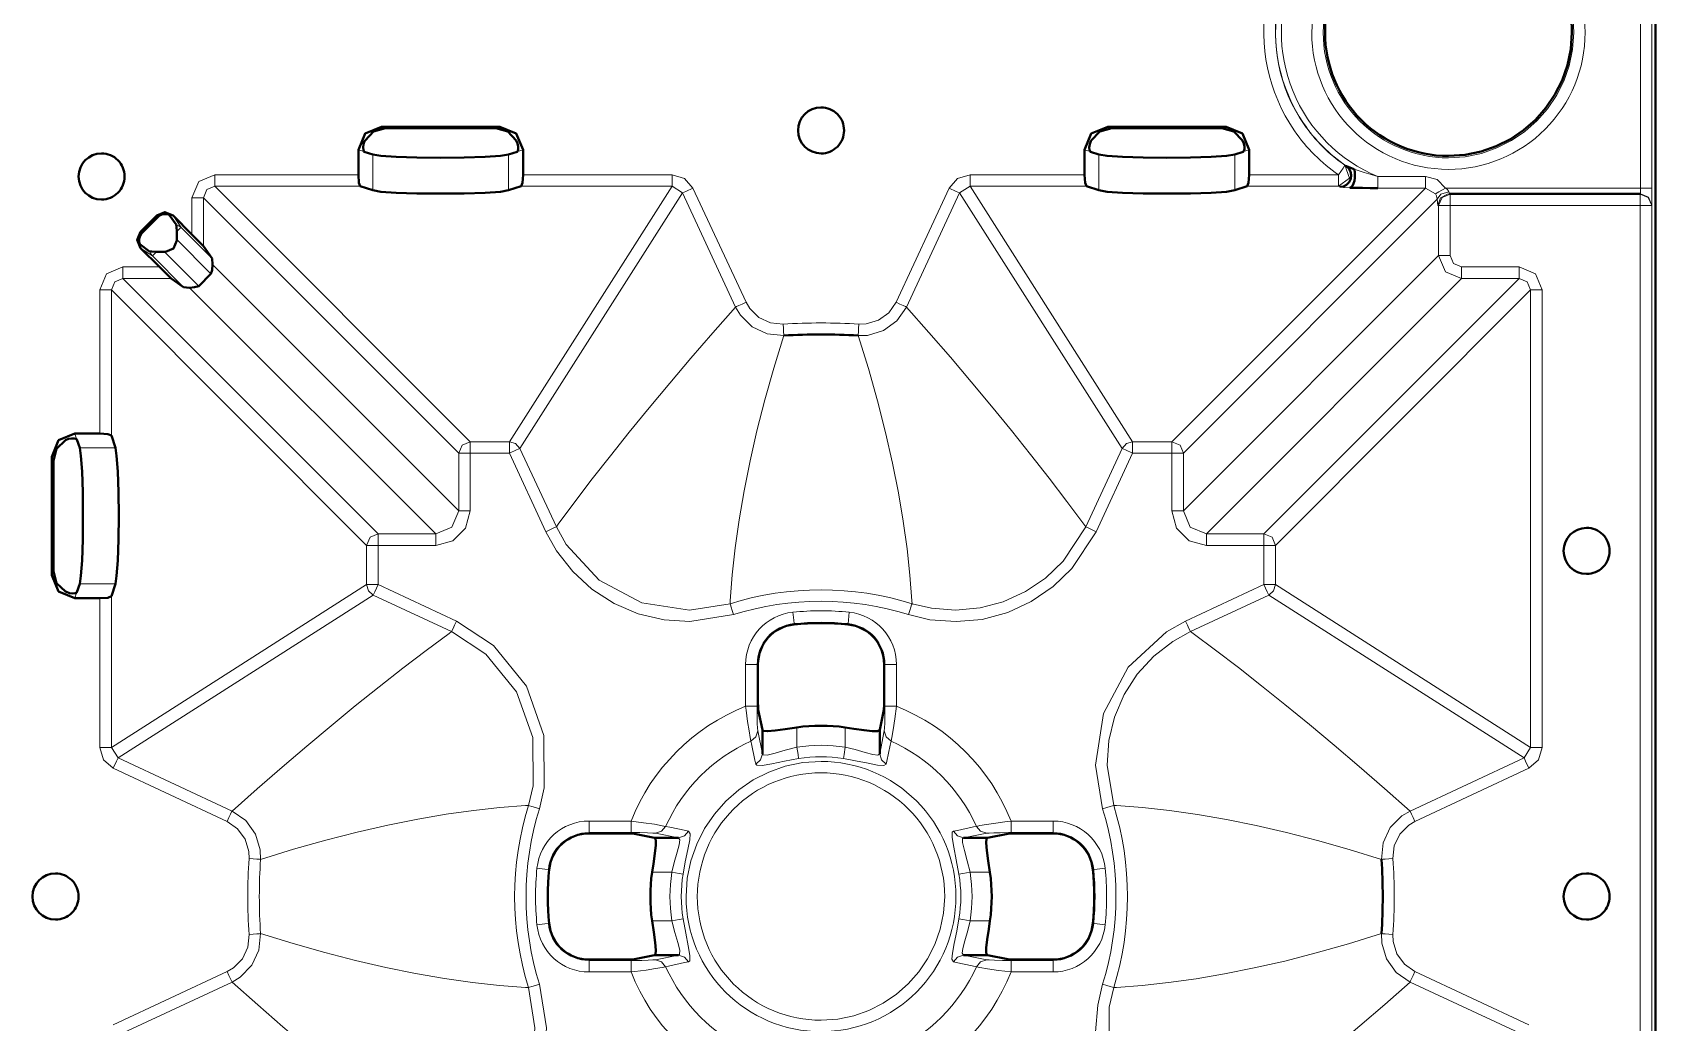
# Model space of a CAD drawing. Header units: millimetres. Extents: x 0 to 2941, y -405 to 1422.
# Drawn here: x 1130.6 to 1271.6, y 614.8 to 700.7 of the extents above; entities that cross this region are included whole.
import ezdxf

# ---------------------------------------------------------------- set-up
doc = ezdxf.new("R2010")
doc.units = ezdxf.units.MM
doc.layers.add('FINE', color=9, linetype='Continuous')
doc.layers.add('OUTLINE', color=7, linetype='Continuous')

msp = doc.modelspace()

# ---------------------------------------------------------------- linework, layer by layer
at = {"layer": 'FINE', "lineweight": 9}
for p, q in [((1270.25, 687.18), (1270.25, 714.2)), ((1271.25, 714.2), (1271.25, 687.18)), ((1160.89, 692.49), (1161.24, 692.38)), ((1170.81, 692.38), (1171.17, 692.49)), ((1224.32, 692.38), (1223.97, 692.49)), ((1234.25, 692.49), (1233.89, 692.38)), ((1159.36, 690.36), (1158.88, 690.51)), ((1160.12, 686.99), (1160.12, 690.09)), ((1171.93, 690.09), (1171.93, 686.99)), ((1173.18, 690.51), (1172.69, 690.36)), ((1221.96, 690.51), (1222.44, 690.36)), ((1223.2, 690.09), (1223.2, 686.99)), ((1235.02, 686.99), (1235.02, 690.09)), ((1235.77, 690.36), (1236.26, 690.51)), ((1186.13, 688.34), (1173.18, 688.34)), ((1244.01, 688.34), (1236.26, 688.34)), ((1251.57, 688.19), (1247.44, 688.19)), ((1168.59, 665.17), (1146.42, 687.34)), ((1186.13, 687.34), (1172, 665.17)), ((1172.91, 664.59), (1187.03, 686.76)), ((1187.03, 686.76), (1191.65, 676.86)), ((1192.55, 677.28), (1187.94, 687.18)), ((1206.48, 676.86), (1211.1, 686.76)), ((1211.1, 686.76), (1212.01, 687.34)), ((1211.1, 686.76), (1225.23, 664.59)), ((1226.13, 665.17), (1212.01, 687.34)), ((1212.01, 687.34), (1222.12, 687.34)), ((1251.57, 687.19), (1229.54, 665.17)), ((1236.09, 687.34), (1244.01, 687.34)), ((1247.44, 687.19), (1251.57, 687.19)), ((1251.57, 687.19), (1252.44, 686.69)), ((1253.31, 687.18), (1270.25, 687.18)), ((1253.65, 686.68), (1253.59, 686.86)), ((1253.71, 686.66), (1253.65, 686.68)), ((1270.23, 686.66), (1253.71, 686.66)), ((1270.24, 686.68), (1270.23, 686.66)), ((1270.25, 687.18), (1270.24, 686.68)), ((1144.42, 686.34), (1144.42, 683.16)), ((1145.42, 686.34), (1167.59, 664.17)), ((1145.42, 682.14), (1145.42, 686.34)), ((1230.54, 664.17), (1252.59, 686.21)), ((1252.59, 686.21), (1252.65, 685.68)), ((1252.65, 685.68), (1252.71, 685.66)), ((1252.71, 685.66), (1252.71, 681.33)), ((1253.71, 681.33), (1253.71, 685.66)), ((1253.71, 685.66), (1270.23, 685.66)), ((1270.23, 685.66), (1270.23, 135.69)), ((1271.23, 685.66), (1271.24, 685.68)), ((1141.46, 684.66), (1141.36, 684.81)), ((1139.94, 683.4), (1140.09, 683.3)), ((1146.07, 679.75), (1143.12, 682.71)), ((1140.99, 681.29), (1139.95, 681.98)), ((1143.69, 678.58), (1140.99, 681.29)), ((1142.05, 681.64), (1145.01, 678.68)), ((1252.71, 681.33), (1230.54, 659.16)), ((1141.59, 680.34), (1138.42, 680.34)), ((1167.59, 659.16), (1146.22, 680.54)), ((1259.71, 680.34), (1254.71, 680.34)), ((1136.42, 678.34), (1136.42, 665.88)), ((1137.42, 665.72), (1137.42, 678.34)), ((1160.59, 657.17), (1138.42, 679.34)), ((1138.42, 679.34), (1142.61, 679.34)), ((1144.22, 678.54), (1165.6, 657.17)), ((1232.54, 657.17), (1254.71, 679.34)), ((1259.71, 679.34), (1237.54, 657.17)), ((1238.54, 656.17), (1260.71, 678.34)), ((1254.71, 679.34), (1259.71, 679.34)), ((1260.71, 678.34), (1260.71, 638.63)), ((1261.71, 638.63), (1261.71, 678.34)), ((1134.4, 665.4), (1134.25, 665.88)), ((1137.77, 664.64), (1134.67, 664.64)), ((1167.59, 659.16), (1167.59, 664.17)), ((1168.59, 665.17), (1172, 665.17)), ((1226.13, 664.17), (1222.96, 657.36)), ((1226.13, 665.17), (1229.54, 665.17)), ((1230.54, 664.17), (1230.54, 659.16)), ((1132.26, 663.87), (1132.38, 663.52)), ((1160.59, 657.17), (1165.6, 657.17)), ((1176.08, 657.78), (1176.24, 658)), ((1232.54, 657.17), (1237.54, 657.17)), ((1159.59, 652.76), (1159.59, 656.17)), ((1160.59, 656.17), (1160.59, 652.76)), ((1237.54, 656.17), (1232.54, 656.17)), ((1237.54, 652.76), (1237.54, 656.17)), ((1238.54, 656.17), (1238.54, 652.76)), ((1132.38, 653.94), (1132.26, 653.59)), ((1134.67, 652.82), (1137.77, 652.82)), ((1134.25, 651.58), (1134.4, 652.06)), ((1159.59, 652.76), (1137.42, 638.63)), ((1137.42, 638.63), (1137.42, 651.75)), ((1138, 637.73), (1160.17, 651.85)), ((1166.97, 648.68), (1160.17, 651.85)), ((1160.59, 652.76), (1167.39, 649.58)), ((1230.74, 649.58), (1237.54, 652.76)), ((1237.96, 651.85), (1231.16, 648.68)), ((1237.96, 651.85), (1260.14, 637.73)), ((1260.71, 638.63), (1238.54, 652.76)), ((1191.18, 651.36), (1191.16, 651.11)), ((1206.97, 651.11), (1206.96, 651.36)), ((1166.76, 648.52), (1166.97, 648.68)), ((1196.72, 649.3), (1196.72, 649.38)), ((1201.42, 649.38), (1201.41, 649.3)), ((1231.16, 648.68), (1231.38, 648.52)), ((1192.52, 642.2), (1192.52, 645.84)), ((1193.52, 645.84), (1193.59, 645.84)), ((1193.52, 645.84), (1193.52, 642.2)), ((1204.55, 645.84), (1204.62, 645.84)), ((1204.62, 642.2), (1204.62, 645.84)), ((1205.62, 645.84), (1205.62, 642.2)), ((1196.96, 638.65), (1196.96, 640.37)), ((1201.17, 640.37), (1201.17, 638.65)), ((1193.57, 640.08), (1193.97, 638.08)), ((1204.17, 638.08), (1204.56, 640.08)), ((1138, 637.73), (1137.42, 638.63)), ((1147.9, 633.11), (1138, 637.73)), ((1260.14, 637.73), (1250.23, 633.11)), ((1260.71, 638.63), (1260.14, 637.73)), ((1250.65, 632.2), (1260.56, 636.82)), ((1173.65, 633.59), (1173.4, 633.58)), ((1224.74, 633.58), (1224.49, 633.59)), ((1178.92, 632.24), (1182.56, 632.24)), ((1215.57, 632.24), (1219.22, 632.24)), ((1182.56, 631.24), (1178.92, 631.24)), ((1178.92, 631.17), (1178.92, 631.24)), ((1186.68, 630.79), (1184.68, 631.18)), ((1213.46, 631.18), (1211.45, 630.79)), ((1219.22, 631.24), (1215.57, 631.24)), ((1219.22, 631.24), (1219.22, 631.17)), ((1175.38, 628.04), (1175.45, 628.03)), ((1184.39, 627.79), (1186.11, 627.79)), ((1212.02, 627.79), (1213.74, 627.79)), ((1222.68, 628.03), (1222.75, 628.04)), ((1175.45, 623.35), (1175.38, 623.34)), ((1186.11, 623.59), (1184.39, 623.59)), ((1213.74, 623.59), (1212.02, 623.59)), ((1222.75, 623.34), (1222.68, 623.35)), ((1184.68, 620.2), (1186.68, 620.59)), ((1211.45, 620.59), (1213.46, 620.2)), ((1178.92, 620.14), (1178.92, 620.21)), ((1178.92, 620.14), (1182.56, 620.14)), ((1182.56, 619.14), (1178.92, 619.14)), ((1215.57, 620.14), (1219.22, 620.14)), ((1219.22, 619.14), (1215.57, 619.14)), ((1219.22, 620.21), (1219.22, 620.14)), ((1138, 613.65), (1147.9, 618.27)), ((1173.4, 617.8), (1173.65, 617.79)), ((1224.49, 617.79), (1224.74, 617.8))]:
    msp.add_line(p, q, dxfattribs=at)
for points in [[(1244.01, 713.05, 0.414205), (1240.21, 692.14, 0.090205), (1244.01, 688.34)], [(1244.58, 712.22, 0.414212), (1241.03, 692.71, 0.090234), (1244.58, 689.16)], [(1244.69, 712.28, 0.414216), (1240.98, 692.82, 0.094606), (1244.69, 689.1)], [(1247.44, 713.19, 0.414212), (1240.07, 695.57, 0.200819), (1247.44, 688.19)], [(1202.36, 675.37, 0.033059), (1195.78, 675.37)], [(1206.97, 651.11, 0.151877), (1191.16, 651.11)], [(1206.67, 650.16, 0.151865), (1191.46, 650.16)], [(1196.62, 650.37, 0.385582), (1192.52, 645.84)], [(1201.52, 650.37, 0.049529), (1196.62, 650.37)], [(1205.62, 645.84, 0.385544), (1201.52, 650.37)], [(1196.72, 649.38, 0.385535), (1193.52, 645.84)], [(1201.42, 649.38, 0.049515), (1196.72, 649.38)], [(1204.62, 645.84, 0.385524), (1201.42, 649.38)], [(1192.52, 642.2, 0.206659), (1182.56, 632.24)], [(1215.57, 632.24, 0.206649), (1205.62, 642.2)], [(1193.4, 637.19), (1193.33, 637.54), (1193.03, 638.94), (1192.98, 639.18, 0.182774), (1185.57, 631.78)], [(1201.17, 638.65, 0.080596), (1196.96, 638.65)], [(1210.57, 631.36), (1210.92, 631.43), (1212.31, 631.73), (1212.56, 631.78, 0.182764), (1205.15, 639.18), (1205.08, 638.84), (1204.78, 637.44), (1204.73, 637.19), (1204.52, 637.06), (1203.98, 637.1), (1203.16, 637.26), (1202.07, 637.48), (1201.01, 637.67, 0.080633), (1197.12, 637.67)], [(1173.65, 633.59, 0.151872), (1173.65, 617.79)], [(1174.6, 633.3, 0.15187), (1174.6, 618.08)], [(1223.53, 618.08, 0.15187), (1223.53, 633.3)], [(1224.49, 617.79, 0.151875), (1224.49, 633.59)], [(1178.92, 632.24, 0.385527), (1174.39, 628.14)], [(1223.75, 628.14, 0.385513), (1219.22, 632.24)], [(1178.92, 631.24, 0.385532), (1175.38, 628.04)], [(1222.75, 628.04, 0.385493), (1219.22, 631.24)], [(1149.38, 628.98, 0.033078), (1149.38, 622.4), (1149.27, 621.29), (1148.8, 620.29), (1148.02, 619.49), (1147.48, 619.18), (1137.57, 614.56)], [(1150.38, 628.91, 0.033096), (1150.38, 622.47)], [(1248.75, 622.4, 0.033078), (1248.75, 628.98)], [(1174.39, 628.14, 0.049503), (1174.39, 623.24)], [(1175.38, 628.04, 0.049542), (1175.38, 623.34)], [(1186.11, 627.79, 0.080631), (1186.11, 623.59)], [(1187.08, 627.64, 0.080567), (1187.08, 623.75)], [(1211.05, 623.75, 0.080633), (1211.05, 627.64)], [(1212.02, 623.59, 0.080601), (1212.02, 627.79)], [(1222.75, 623.34, 0.04946), (1222.75, 628.04)], [(1223.75, 623.24, 0.049498), (1223.75, 628.14)], [(1174.39, 623.24, 0.385531), (1178.92, 619.14)], [(1175.38, 623.34, 0.38553), (1178.92, 620.14)], [(1219.22, 620.14, 0.38554), (1222.75, 623.34)], [(1219.22, 619.14, 0.38552), (1223.75, 623.24)], [(1182.56, 619.14, 0.206656), (1192.52, 609.19)], [(1187.56, 620.03), (1187.21, 619.95), (1185.82, 619.65), (1185.57, 619.6, 0.182786), (1192.98, 612.2)], [(1205.15, 612.2, 0.182769), (1212.56, 619.6)], [(1205.62, 609.19, 0.206647), (1215.57, 619.14)]]:
    msp.add_lwpolyline(points, format="xyb", dxfattribs=at)
for points in [[(1241.69, 700.69, 0.414209), (1253.57, 688.81, 0.414216), (1265.44, 700.69, 0.414216), (1253.57, 712.57), (1251.96, 712.46), (1250.42, 712.14), (1248.96, 711.63), (1247.59, 710.94), (1246.33, 710.08), (1245.18, 709.07), (1244.18, 707.93), (1243.32, 706.67), (1242.63, 705.3), (1242.12, 703.83), (1241.8, 702.29)], [(1264.45, 700.69, 0.414218), (1253.57, 711.57, 0.414211), (1242.69, 700.69, 0.414211), (1253.57, 689.81), (1255.03, 689.91), (1256.44, 690.2), (1257.78, 690.67), (1259.04, 691.31), (1260.2, 692.09), (1261.24, 693.01), (1262.17, 694.06), (1262.95, 695.22), (1263.58, 696.47), (1264.05, 697.81), (1264.35, 699.22)], [(1187.34, 625.69, 0.414211), (1199.07, 613.96, 0.414218), (1210.79, 625.69, 0.414214), (1199.07, 637.42), (1197.48, 637.31), (1195.96, 637), (1194.52, 636.49), (1193.17, 635.81), (1191.92, 634.96), (1190.79, 633.97), (1189.8, 632.84), (1188.95, 631.59), (1188.27, 630.24), (1187.76, 628.79), (1187.45, 627.27)], [(1209.81, 625.69, 0.414214), (1199.07, 636.43, 0.414214), (1188.32, 625.69, 0.414214), (1199.07, 614.95), (1200.52, 615.05), (1201.91, 615.33), (1203.23, 615.8), (1204.47, 616.42), (1205.61, 617.2), (1206.65, 618.11), (1207.56, 619.14), (1208.33, 620.29), (1208.96, 621.53), (1209.42, 622.85), (1209.71, 624.24)]]:
    msp.add_lwpolyline(points, format="xyb", close=True, dxfattribs=at)
for points in [[(1158.88, 688.34), (1146.42, 688.34), (1145.01, 687.75), (1144.42, 686.34)], [(1146.42, 688.34), (1146.42, 687.65), (1146.42, 687.34)], [(1186.13, 688.34), (1186.13, 687.65), (1186.13, 687.34)], [(1187.94, 687.18), (1187.2, 688.02), (1186.13, 688.34)], [(1221.96, 688.34), (1212.01, 688.34), (1210.93, 688.02), (1210.2, 687.18)], [(1212.01, 688.34), (1212.01, 687.65), (1212.01, 687.34)], [(1244.01, 687.34), (1244.96, 688.04), (1244.58, 689.16)], [(1244.01, 688.34), (1244.41, 688.91), (1244.58, 689.16)], [(1244.01, 688.34), (1244.01, 687.65), (1244.01, 687.34)], [(1244.69, 689.1), (1244.59, 689.16), (1244.58, 689.16)], [(1247.44, 688.19), (1246.85, 688.35), (1246.26, 688.53), (1245.81, 688.68), (1245.37, 688.83)], [(1247.44, 687.19), (1247.44, 687.5), (1247.44, 688.19)], [(1251.57, 687.19), (1251.57, 687.5), (1251.57, 688.19)], [(1253.31, 687.18), (1252.58, 687.92), (1251.57, 688.19)], [(1145.42, 686.34), (1145.71, 687.05), (1146.42, 687.34), (1159.04, 687.34)], [(1173.01, 687.34), (1186.13, 687.34), (1187.03, 686.76)], [(1187.94, 687.18), (1187.31, 686.89), (1187.03, 686.76)], [(1210.2, 687.18), (1205.58, 677.28), (1204.95, 676.36), (1204.05, 675.71), (1202.98, 675.39), (1202.36, 675.37)], [(1210.2, 687.18), (1210.82, 686.89), (1211.1, 686.76)], [(1244.01, 687.34), (1244.13, 687.28), (1244.24, 687.26), (1244.45, 687.24), (1245, 687.22)], [(1252.44, 686.69), (1252.72, 686.85), (1253.31, 687.18)], [(1252.44, 686.69), (1252.5, 686.56), (1252.53, 686.5), (1252.57, 686.34), (1252.58, 686.3), (1252.59, 686.21)], [(1253.59, 686.86), (1252.9, 686.66), (1252.59, 686.21)], [(1253.65, 686.68), (1253.5, 686.67), (1252.89, 686.33), (1252.65, 685.68)], [(1253.71, 686.66), (1253.01, 686.37), (1252.71, 685.66)], [(1253.59, 686.86), (1253.58, 686.89), (1253.57, 686.92), (1253.52, 687.01), (1253.48, 687.06), (1253.31, 687.18)], [(1253.71, 686.66), (1253.71, 686.36), (1253.71, 685.66)], [(1270.23, 686.66), (1270.23, 686.36), (1270.23, 685.66)], [(1271.23, 685.66), (1270.93, 686.37), (1270.23, 686.66)], [(1270.24, 686.68), (1270.94, 686.39), (1271.24, 685.68)], [(1270.25, 687.18), (1270.95, 687.18), (1271.25, 687.18)], [(1271.24, 685.68), (1271.24, 686.13), (1271.25, 687.18)], [(1145.42, 686.34), (1145.11, 686.34), (1144.42, 686.34)], [(1253.71, 685.66), (1253.02, 685.66), (1252.71, 685.66)], [(1271.23, 685.66), (1270.93, 685.66), (1270.23, 685.66)], [(1271.56, 135.69), (1271.23, 135.69), (1271.23, 685.66)], [(1142.78, 684.81), (1143.47, 683.77), (1143.28, 683.92), (1143.06, 684.01)], [(1143.11, 683.41), (1143.37, 683.67), (1143.47, 683.77), (1146.17, 681.07)], [(1140.99, 681.29), (1140.84, 681.48), (1140.74, 681.69)], [(1140.99, 681.29), (1141.09, 681.39), (1141.35, 681.65)], [(1253.71, 681.33), (1253.02, 681.33), (1252.71, 681.33)], [(1252.71, 681.33), (1253.3, 679.92), (1254.71, 679.34)], [(1254.71, 680.34), (1254, 680.63), (1253.71, 681.33)], [(1138.42, 680.34), (1137.01, 679.75), (1136.42, 678.34)], [(1138.42, 680.34), (1138.42, 679.65), (1138.42, 679.34)], [(1254.71, 680.34), (1254.71, 679.65), (1254.71, 679.34)], [(1259.71, 680.34), (1259.71, 679.65), (1259.71, 679.34)], [(1261.71, 678.34), (1261.13, 679.75), (1259.71, 680.34)], [(1136.42, 678.34), (1137.11, 678.34), (1137.42, 678.34)], [(1137.42, 678.34), (1137.71, 679.05), (1138.42, 679.34)], [(1137.42, 678.34), (1159.59, 656.17), (1159.89, 656.87), (1160.59, 657.17)], [(1259.71, 679.34), (1260.42, 679.05), (1260.71, 678.34)], [(1261.71, 678.34), (1261.02, 678.34), (1260.71, 678.34)], [(1191.65, 676.86), (1189.68, 674.62), (1187.77, 672.42), (1185.92, 670.25), (1184.13, 668.11), (1182.41, 666), (1180.77, 663.95), (1179.2, 661.94), (1177.69, 659.96), (1176.24, 658)], [(1192.55, 677.28), (1192.22, 677.12), (1191.93, 676.99), (1191.73, 676.9), (1191.65, 676.86)], [(1191.65, 676.86), (1192.06, 676.16), (1193.09, 675.14), (1194.4, 674.52), (1195.84, 674.38)], [(1195.78, 675.37), (1194.67, 675.49), (1193.66, 675.96), (1192.87, 676.74), (1192.55, 677.28)], [(1202.29, 674.38), (1203.1, 674.4), (1204.49, 674.81), (1205.66, 675.67), (1206.48, 676.86)], [(1205.58, 677.28), (1205.91, 677.12), (1206.2, 676.99), (1206.4, 676.9), (1206.48, 676.86)], [(1221.9, 658), (1220.42, 659.99), (1218.88, 662.01), (1217.27, 664.07), (1215.6, 666.15), (1213.88, 668.26), (1212.12, 670.37), (1210.3, 672.5), (1208.42, 674.66), (1206.48, 676.86)], [(1195.78, 675.37), (1195.8, 675), (1195.82, 674.69), (1195.84, 674.47), (1195.84, 674.38)], [(1202.36, 675.37), (1202.33, 675), (1202.31, 674.69), (1202.3, 674.47), (1202.29, 674.38)], [(1191.18, 651.36), (1191.35, 653.62), (1191.61, 655.97), (1191.95, 658.4), (1192.38, 660.91), (1192.9, 663.5), (1193.5, 666.12), (1194.19, 668.81), (1194.97, 671.56), (1195.84, 674.38)], [(1202.29, 674.38), (1203.18, 671.51), (1203.97, 668.71), (1204.67, 665.97), (1205.27, 663.32), (1205.79, 660.73), (1206.2, 658.27), (1206.54, 655.88), (1206.79, 653.58), (1206.96, 651.36)], [(1172, 664.17), (1168.59, 664.17), (1168.59, 659.16), (1168.19, 657.66), (1167.09, 656.57), (1165.6, 656.17), (1160.59, 656.17)], [(1167.59, 664.17), (1167.89, 664.87), (1168.59, 665.17)], [(1167.59, 664.17), (1167.9, 664.17), (1168.59, 664.17)], [(1168.59, 665.17), (1168.59, 664.85), (1168.59, 664.17)], [(1172, 665.17), (1172, 664.85), (1172, 664.17)], [(1172, 665.17), (1172.54, 665.01), (1172.91, 664.59), (1176.08, 657.78)], [(1172.91, 664.59), (1172.62, 664.46), (1172, 664.17)], [(1191.46, 650.16), (1187.67, 649.55), (1185.43, 649.7), (1183.18, 650.24), (1181.11, 651.12), (1179.17, 652.37), (1177.51, 653.89), (1176.09, 655.71), (1175.17, 657.36), (1172, 664.17)], [(1221.9, 658), (1222.06, 657.78), (1225.23, 664.59)], [(1225.23, 664.59), (1225.6, 665.01), (1226.13, 665.17)], [(1225.23, 664.59), (1225.51, 664.46), (1226.13, 664.17)], [(1226.13, 665.17), (1226.13, 664.85), (1226.13, 664.17)], [(1229.54, 659.16), (1229.54, 664.17), (1226.13, 664.17)], [(1229.54, 665.17), (1229.54, 664.85), (1229.54, 664.17)], [(1229.54, 665.17), (1230.25, 664.87), (1230.54, 664.17)], [(1230.54, 664.17), (1230.23, 664.17), (1229.54, 664.17)], [(1165.6, 657.17), (1167.01, 657.75), (1167.59, 659.16)], [(1167.59, 659.16), (1167.9, 659.16), (1168.59, 659.16)], [(1232.54, 656.17), (1231.04, 656.57), (1229.94, 657.66), (1229.54, 659.16)], [(1230.54, 659.16), (1230.23, 659.16), (1229.54, 659.16)], [(1230.54, 659.16), (1231.12, 657.75), (1232.54, 657.17)], [(1160.59, 657.17), (1160.59, 656.85), (1160.59, 656.17)], [(1165.6, 657.17), (1165.6, 656.85), (1165.6, 656.17)], [(1176.08, 657.78), (1175.99, 657.75), (1175.8, 657.65), (1175.51, 657.52), (1175.17, 657.36)], [(1176.08, 657.78), (1176.92, 656.26), (1179.78, 653.16), (1183.49, 651.18), (1187.65, 650.55), (1191.16, 651.11)], [(1222.96, 657.36), (1220.86, 654.15), (1219.24, 652.59), (1217.33, 651.29), (1215.29, 650.35), (1213.05, 649.75), (1210.82, 649.55), (1208.51, 649.72), (1206.67, 650.16)], [(1206.97, 651.11), (1208.67, 650.71), (1210.75, 650.54), (1212.88, 650.74), (1214.89, 651.27), (1216.84, 652.16), (1218.57, 653.33), (1220.11, 654.81), (1222.06, 657.78)], [(1222.06, 657.78), (1222.14, 657.75), (1222.34, 657.65), (1222.63, 657.52), (1222.96, 657.36)], [(1232.54, 657.17), (1232.54, 656.85), (1232.54, 656.17)], [(1237.54, 657.17), (1237.54, 656.85), (1237.54, 656.17)], [(1237.54, 657.17), (1238.25, 656.87), (1238.54, 656.17)], [(1160.59, 656.17), (1159.9, 656.17), (1159.59, 656.17)], [(1238.54, 656.17), (1238.23, 656.17), (1237.54, 656.17)], [(1136.42, 651.58), (1136.42, 638.63), (1136.73, 637.56), (1137.57, 636.82), (1147.48, 632.2)], [(1160.59, 652.76), (1159.9, 652.76), (1159.59, 652.76)], [(1160.17, 651.85), (1159.75, 652.22), (1159.59, 652.76)], [(1160.59, 652.76), (1160.3, 652.13), (1160.17, 651.85)], [(1238.54, 652.76), (1238.23, 652.76), (1237.54, 652.76)], [(1237.96, 651.85), (1237.83, 652.13), (1237.54, 652.76)], [(1238.54, 652.76), (1238.38, 652.22), (1237.96, 651.85)], [(1191.16, 651.11), (1191.19, 651.02), (1191.26, 650.81), (1191.35, 650.51), (1191.46, 650.16)], [(1196.72, 649.38), (1196.69, 649.68), (1196.62, 650.37)], [(1201.42, 649.38), (1201.45, 649.68), (1201.52, 650.37)], [(1206.97, 651.11), (1206.94, 651.02), (1206.88, 650.81), (1206.78, 650.51), (1206.67, 650.16)], [(1167.39, 649.58), (1167.24, 649.25), (1167.1, 648.96), (1167.01, 648.76), (1166.97, 648.68)], [(1173.65, 633.59), (1174.05, 635.29), (1174.02, 639.5), (1172.6, 643.47), (1169.95, 646.74), (1166.97, 648.68)], [(1167.39, 649.58), (1170.61, 647.49), (1173.47, 643.96), (1175, 639.68), (1175.03, 635.13), (1174.6, 633.3)], [(1223.53, 633.3), (1222.92, 637.08), (1223.61, 641.58), (1225.75, 645.59), (1229.09, 648.67), (1230.74, 649.58)], [(1231.16, 648.68), (1229.63, 647.83), (1227.99, 646.56), (1226.54, 644.98), (1225.4, 643.23), (1224.56, 641.27), (1224.07, 639.24), (1223.92, 637.1), (1224.49, 633.59)], [(1231.16, 648.68), (1231.12, 648.76), (1231.03, 648.96), (1230.89, 649.25), (1230.74, 649.58)], [(1166.76, 648.52), (1164.77, 647.04), (1162.74, 645.5), (1160.69, 643.9), (1158.61, 642.23), (1156.5, 640.5), (1154.39, 638.74), (1152.26, 636.92), (1150.09, 635.05), (1147.9, 633.11)], [(1250.23, 633.11), (1248, 635.08), (1245.8, 636.99), (1243.63, 638.84), (1241.49, 640.63), (1239.37, 642.35), (1237.33, 643.98), (1235.32, 645.56), (1233.33, 647.07), (1231.38, 648.52)], [(1192.52, 645.84), (1193.21, 645.84), (1193.52, 645.84)], [(1204.62, 645.84), (1204.92, 645.84), (1205.62, 645.84)], [(1192.52, 642.2), (1193.21, 642.2), (1193.52, 642.2)], [(1192.98, 639.18), (1192.91, 639.5), (1192.81, 640.07), (1192.69, 640.87), (1192.56, 641.86), (1192.52, 642.2)], [(1193.52, 642.2), (1193.52, 641.96), (1193.52, 641.26), (1193.53, 640.7), (1193.55, 640.3), (1193.57, 640.08)], [(1204.56, 640.08), (1204.58, 640.29), (1204.6, 640.77), (1204.61, 641.44), (1204.62, 642.2)], [(1204.62, 642.2), (1204.92, 642.2), (1205.62, 642.2)], [(1205.62, 642.2), (1205.48, 641.12), (1205.34, 640.16), (1205.22, 639.49), (1205.15, 639.18)], [(1192.98, 639.18), (1193.41, 639.55), (1193.57, 640.08)], [(1204.56, 640.08), (1204.72, 639.55), (1205.15, 639.18)], [(1136.42, 638.63), (1137.11, 638.63), (1137.42, 638.63)], [(1137.57, 636.82), (1137.86, 637.44), (1138, 637.73)], [(1193.4, 637.19), (1193.81, 637.56), (1193.97, 638.08)], [(1197.12, 637.67), (1195.88, 637.45), (1194.78, 637.22), (1193.94, 637.07), (1193.49, 637.1), (1193.4, 637.19)], [(1193.97, 638.08), (1194.03, 637.98), (1194.39, 637.97), (1195.07, 638.14), (1195.96, 638.4), (1196.96, 638.65)], [(1197.12, 637.67), (1197.07, 638.01), (1196.96, 638.65)], [(1201.01, 637.67), (1201.07, 638.01), (1201.17, 638.65)], [(1201.17, 638.65), (1202.03, 638.44), (1202.91, 638.19), (1203.57, 638.01), (1204, 637.95), (1204.17, 638.08)], [(1204.17, 638.08), (1204.32, 637.56), (1204.73, 637.19)], [(1260.56, 636.82), (1260.27, 637.44), (1260.14, 637.73)], [(1260.56, 636.82), (1261.4, 637.56), (1261.71, 638.63)], [(1261.71, 638.63), (1261.02, 638.63), (1260.71, 638.63)], [(1147.48, 632.2), (1147.63, 632.54), (1147.77, 632.83), (1147.86, 633.03), (1147.9, 633.11)], [(1150.38, 628.91), (1150.36, 629.73), (1149.94, 631.11), (1149.09, 632.28), (1147.9, 633.11)], [(1150.38, 628.91), (1153.25, 629.8), (1156.05, 630.59), (1158.78, 631.29), (1161.44, 631.89), (1164.03, 632.41), (1166.49, 632.83), (1168.87, 633.16), (1171.18, 633.41), (1173.4, 633.58)], [(1174.6, 633.3), (1174.25, 633.41), (1173.94, 633.5), (1173.73, 633.57), (1173.65, 633.59)], [(1224.49, 633.59), (1224.4, 633.57), (1224.19, 633.5), (1223.89, 633.41), (1223.53, 633.3)], [(1224.74, 633.58), (1227, 633.41), (1229.35, 633.15), (1231.78, 632.81), (1234.29, 632.38), (1236.88, 631.85), (1239.5, 631.25), (1242.18, 630.56), (1244.93, 629.78), (1247.75, 628.91)], [(1250.23, 633.11), (1249.53, 632.7), (1248.52, 631.67), (1247.9, 630.36), (1247.75, 628.91)], [(1250.65, 632.2), (1250.5, 632.54), (1250.36, 632.83), (1250.27, 633.03), (1250.23, 633.11)], [(1147.48, 632.2), (1148.39, 631.57), (1149.05, 630.67), (1149.37, 629.6), (1149.38, 628.98)], [(1178.92, 632.24), (1178.92, 631.55), (1178.92, 631.24)], [(1182.56, 632.24), (1182.56, 631.55), (1182.56, 631.24)], [(1182.56, 632.24), (1183.64, 632.1), (1184.6, 631.96), (1185.27, 631.84), (1185.57, 631.78)], [(1185.57, 631.78), (1185.21, 631.35), (1184.68, 631.18)], [(1185.57, 631.78), (1185.92, 631.7), (1187.32, 631.41), (1187.56, 631.36), (1187.69, 631.14), (1187.66, 630.6), (1187.5, 629.78), (1187.27, 628.69), (1187.08, 627.64)], [(1212.56, 631.78), (1212.87, 631.85), (1213.44, 631.94), (1214.24, 632.07), (1215.24, 632.2), (1215.57, 632.24)], [(1213.46, 631.18), (1212.92, 631.35), (1212.56, 631.78)], [(1215.57, 631.24), (1215.57, 631.55), (1215.57, 632.24)], [(1219.22, 631.24), (1219.22, 631.55), (1219.22, 632.24)], [(1248.75, 628.98), (1248.86, 630.09), (1249.34, 631.09), (1250.12, 631.89), (1250.65, 632.2)], [(1184.68, 631.18), (1184.46, 631.2), (1183.99, 631.22), (1183.32, 631.24), (1182.56, 631.24)], [(1186.11, 627.79), (1186.32, 628.65), (1186.57, 629.53), (1186.75, 630.19), (1186.8, 630.62), (1186.68, 630.79)], [(1187.56, 631.36), (1187.2, 630.95), (1186.68, 630.79)], [(1211.05, 627.64), (1210.82, 628.88), (1210.59, 629.98), (1210.45, 630.82), (1210.47, 631.27), (1210.57, 631.36)], [(1211.45, 630.79), (1210.93, 630.95), (1210.57, 631.36)], [(1211.45, 630.79), (1211.36, 630.73), (1211.35, 630.37), (1211.52, 629.69), (1211.77, 628.8), (1212.02, 627.79)], [(1215.57, 631.24), (1215.34, 631.24), (1214.64, 631.23), (1214.08, 631.22), (1213.68, 631.2), (1213.46, 631.18)], [(1149.38, 628.98), (1149.75, 628.96), (1150.07, 628.94), (1150.29, 628.92), (1150.38, 628.91)], [(1248.75, 628.98), (1248.38, 628.96), (1248.06, 628.94), (1247.84, 628.92), (1247.75, 628.91)], [(1175.38, 628.04), (1175.08, 628.07), (1174.39, 628.14)], [(1187.08, 627.64), (1186.74, 627.69), (1186.11, 627.79)], [(1212.02, 627.79), (1211.39, 627.69), (1211.05, 627.64)], [(1222.75, 628.04), (1223.05, 628.07), (1223.75, 628.14)], [(1175.38, 623.34), (1175.08, 623.31), (1174.39, 623.24)], [(1187.08, 623.75), (1186.74, 623.69), (1186.11, 623.59)], [(1186.68, 620.59), (1186.78, 620.65), (1186.79, 621.02), (1186.62, 621.69), (1186.36, 622.58), (1186.11, 623.59)], [(1187.08, 623.75), (1187.31, 622.5), (1187.54, 621.4), (1187.68, 620.56), (1187.66, 620.11), (1187.56, 620.03)], [(1210.57, 620.03), (1210.44, 620.24), (1210.48, 620.78), (1210.64, 621.6), (1210.86, 622.69), (1211.05, 623.75)], [(1211.05, 623.75), (1211.39, 623.69), (1212.02, 623.59)], [(1212.02, 623.59), (1211.82, 622.73), (1211.56, 621.85), (1211.38, 621.19), (1211.33, 620.76), (1211.45, 620.59)], [(1223.75, 623.24), (1223.05, 623.31), (1222.75, 623.34)], [(1147.9, 618.27), (1148.6, 618.68), (1149.62, 619.72), (1150.23, 621.03), (1150.38, 622.47)], [(1149.38, 622.4), (1149.75, 622.42), (1150.07, 622.45), (1150.29, 622.46), (1150.38, 622.47)], [(1173.4, 617.8), (1171.14, 617.98), (1168.79, 618.23), (1166.36, 618.57), (1163.84, 619.01), (1161.25, 619.53), (1158.64, 620.13), (1155.95, 620.82), (1153.2, 621.6), (1150.38, 622.47)], [(1247.75, 622.47), (1244.88, 621.58), (1242.08, 620.79), (1239.35, 620.09), (1236.69, 619.49), (1234.11, 618.97), (1231.64, 618.55), (1229.26, 618.22), (1226.96, 617.97), (1224.74, 617.8)], [(1248.75, 622.4), (1248.38, 622.42), (1248.06, 622.45), (1247.84, 622.46), (1247.75, 622.47)], [(1247.75, 622.47), (1247.78, 621.65), (1248.19, 620.27), (1249.04, 619.1), (1250.23, 618.27)], [(1260.56, 614.56), (1250.65, 619.18), (1249.74, 619.81), (1249.09, 620.71), (1248.77, 621.78), (1248.75, 622.4)], [(1186.68, 620.59), (1187.2, 620.43), (1187.56, 620.03)], [(1210.57, 620.03), (1210.93, 620.43), (1211.45, 620.59)], [(1147.48, 619.18), (1147.63, 618.84), (1147.77, 618.55), (1147.86, 618.36), (1147.9, 618.27)], [(1178.92, 620.14), (1178.92, 619.83), (1178.92, 619.14)], [(1182.56, 620.14), (1182.79, 620.14), (1183.49, 620.15), (1184.05, 620.16), (1184.46, 620.18), (1184.68, 620.2)], [(1182.56, 620.14), (1182.56, 619.83), (1182.56, 619.14)], [(1185.57, 619.6), (1185.26, 619.54), (1184.69, 619.44), (1183.89, 619.31), (1182.89, 619.18), (1182.56, 619.14)], [(1184.68, 620.2), (1185.21, 620.03), (1185.57, 619.6)], [(1212.56, 619.6), (1212.21, 619.68), (1210.82, 619.97), (1210.57, 620.03)], [(1212.56, 619.6), (1212.92, 620.03), (1213.46, 620.2)], [(1215.57, 619.14), (1214.49, 619.28), (1213.54, 619.42), (1212.86, 619.54), (1212.56, 619.6)], [(1213.46, 620.2), (1213.67, 620.18), (1214.14, 620.16), (1214.82, 620.14), (1215.57, 620.14)], [(1215.57, 619.14), (1215.57, 619.83), (1215.57, 620.14)], [(1219.22, 619.14), (1219.22, 619.83), (1219.22, 620.14)], [(1250.65, 619.18), (1250.5, 618.84), (1250.36, 618.55), (1250.27, 618.36), (1250.23, 618.27)], [(1147.9, 618.27), (1150.13, 616.3), (1152.33, 614.39), (1154.51, 612.54), (1156.65, 610.76), (1158.76, 609.03), (1160.8, 607.4), (1162.82, 605.83), (1164.8, 604.31), (1166.76, 602.86)], [(1166.97, 602.7), (1168.5, 603.55), (1170.15, 604.82), (1171.6, 606.4), (1172.73, 608.15), (1173.57, 610.12), (1174.06, 612.14), (1174.21, 614.28), (1173.65, 617.79)], [(1174.6, 618.08), (1175.21, 614.3), (1175.06, 612.05), (1174.52, 609.8), (1173.64, 607.73), (1172.39, 605.79), (1170.87, 604.13), (1169.04, 602.71), (1167.39, 601.8)], [(1174.6, 618.08), (1174.25, 617.97), (1173.94, 617.88), (1173.73, 617.81), (1173.65, 617.79)], [(1237.54, 598.62), (1230.74, 601.8), (1227.53, 603.89), (1225.97, 605.51), (1224.66, 607.43), (1223.73, 609.47), (1223.13, 611.7), (1222.92, 613.94), (1223.1, 616.25), (1223.53, 618.08)], [(1224.49, 617.79), (1224.4, 617.81), (1224.19, 617.88), (1223.89, 617.97), (1223.53, 618.08)], [(1224.49, 617.79), (1224.09, 616.09), (1224.11, 611.88), (1225.53, 607.91), (1228.19, 604.64), (1231.16, 602.7)], [(1231.38, 602.86), (1233.37, 604.34), (1235.39, 605.88), (1237.44, 607.49), (1239.52, 609.15), (1241.64, 610.88), (1243.74, 612.64), (1245.88, 614.46), (1248.04, 616.33), (1250.23, 618.27)], [(1250.23, 618.27), (1260.14, 613.65), (1260.71, 612.75)]]:
    msp.add_lwpolyline(points, dxfattribs=at)
at = {"layer": 'OUTLINE', "lineweight": 40}
for p, q in [((1271.56, 1265.69), (1271.56, 135.69)), ((1171.17, 692.49), (1160.89, 692.49)), ((1223.97, 692.49), (1234.25, 692.49)), ((1158.88, 690.51), (1158.88, 688.34)), ((1159.39, 690.32), (1159.36, 690.36)), ((1160.12, 690.09), (1159.39, 690.32)), ((1172.66, 690.32), (1171.93, 690.09)), ((1172.69, 690.36), (1172.66, 690.32)), ((1173.18, 688.34), (1173.18, 690.51)), ((1221.96, 688.34), (1221.96, 690.51)), ((1222.48, 690.32), (1222.44, 690.36)), ((1223.2, 690.09), (1222.48, 690.32)), ((1236.26, 690.51), (1236.26, 688.34)), ((1160.12, 686.99), (1159.04, 687.34)), ((1173.01, 687.34), (1171.93, 686.99)), ((1223.2, 686.99), (1222.12, 687.34)), ((1236.09, 687.34), (1235.02, 686.99)), ((1270.24, 686.68), (1253.65, 686.68)), ((1141.36, 684.81), (1139.94, 683.4)), ((1141.43, 684.64), (1140.12, 683.32)), ((1141.43, 684.64), (1141.46, 684.66)), ((1142.43, 684.86), (1143.06, 684.01)), ((1144.42, 683.16), (1142.78, 684.81)), ((1140.09, 683.3), (1140.12, 683.32)), ((1143.11, 683.41), (1143.12, 682.71)), ((1143.12, 682.71), (1143.12, 682.64)), ((1139.95, 681.98), (1141.59, 680.34)), ((1142.05, 681.64), (1141.35, 681.65)), ((1142.12, 681.64), (1142.05, 681.64)), ((1146.17, 681.07), (1145.42, 682.14)), ((1146.17, 681.07), (1146.22, 680.54)), ((1142.61, 679.34), (1143.69, 678.58)), ((1144.22, 678.54), (1143.69, 678.58)), ((1134.25, 665.88), (1136.42, 665.88)), ((1137.42, 665.72), (1137.77, 664.64)), ((1132.26, 653.59), (1132.26, 663.87)), ((1132.38, 653.94), (1132.38, 663.52)), ((1134.67, 652.82), (1134.43, 652.1)), ((1137.77, 652.82), (1137.42, 651.75)), ((1136.42, 651.58), (1134.25, 651.58)), ((1134.43, 652.1), (1134.4, 652.06)), ((1193.59, 645.84), (1193.59, 642.93)), ((1204.55, 645.84), (1204.55, 642.93)), ((1193.62, 641.9), (1193.97, 640.15)), ((1204.52, 641.9), (1204.17, 640.15)), ((1193.97, 640.15), (1193.97, 638.08)), ((1204.17, 638.08), (1204.17, 640.15)), ((1178.92, 631.17), (1181.83, 631.17)), ((1182.85, 631.14), (1184.6, 630.79)), ((1186.68, 630.79), (1184.6, 630.79)), ((1213.53, 630.79), (1211.45, 630.79)), ((1215.28, 631.14), (1213.53, 630.79)), ((1219.22, 631.17), (1216.31, 631.17)), ((1182.85, 620.24), (1184.6, 620.59)), ((1184.6, 620.59), (1186.68, 620.59)), ((1211.45, 620.59), (1213.53, 620.59)), ((1215.28, 620.24), (1213.53, 620.59)), ((1178.92, 620.21), (1181.83, 620.21)), ((1219.22, 620.21), (1216.31, 620.21))]:
    msp.add_line(p, q, dxfattribs=at)
for points in [[(1264.29, 700.69, 0.414214), (1253.57, 711.41, 0.414214), (1242.85, 700.69, 0.414214), (1253.57, 689.97), (1255.01, 690.07), (1256.4, 690.36), (1257.72, 690.82), (1258.96, 691.44), (1260.1, 692.22), (1261.13, 693.12), (1262.04, 694.16), (1262.81, 695.3), (1263.44, 696.53), (1263.9, 697.85), (1264.19, 699.24)], [(1201.07, 692.19, 0.414226), (1199.07, 694.19, 0.414201), (1197.07, 692.19, 0.414201), (1199.07, 690.19, 0.414226)], [(1138.57, 688.19, 0.414226), (1136.57, 690.19, 0.414201), (1134.57, 688.19, 0.414201), (1136.57, 686.19, 0.414226)], [(1267.57, 655.69, 0.414226), (1265.57, 657.69, 0.414201), (1263.57, 655.69, 0.414201), (1265.57, 653.69, 0.414226)], [(1134.57, 625.69, 0.414226), (1132.57, 627.69, 0.414201), (1130.57, 625.69, 0.414201), (1132.57, 623.69, 0.414226)], [(1263.57, 625.69, 0.414201), (1265.57, 623.69, 0.414226), (1267.57, 625.69, 0.414226), (1265.57, 627.69, 0.414201)]]:
    msp.add_lwpolyline(points, format="xyb", close=True, dxfattribs=at)
for points in [[(1158.88, 690.51), (1159.46, 691.92), (1160.89, 692.49)], [(1159.46, 691.32), (1160.2, 692.1), (1161.24, 692.38)], [(1161.24, 692.38), (1170.81, 692.38), (1171.85, 692.1), (1172.59, 691.32)], [(1171.17, 692.49), (1172.59, 691.92), (1173.18, 690.51)], [(1223.97, 692.49), (1222.54, 691.92), (1221.96, 690.51)], [(1222.54, 691.32), (1223.28, 692.1), (1224.32, 692.38)], [(1224.32, 692.38), (1233.89, 692.38), (1234.93, 692.1), (1235.67, 691.32)], [(1236.26, 690.51), (1235.67, 691.92), (1234.25, 692.49)], [(1159.36, 690.36), (1159.31, 690.49), (1159.29, 690.72), (1159.33, 690.99), (1159.42, 691.25), (1159.46, 691.32)], [(1172.59, 691.32), (1172.7, 691.05), (1172.76, 690.79), (1172.75, 690.57), (1172.72, 690.41), (1172.69, 690.36)], [(1222.44, 690.36), (1222.39, 690.49), (1222.37, 690.72), (1222.41, 690.99), (1222.5, 691.25), (1222.54, 691.32)], [(1235.67, 691.32), (1235.79, 691.05), (1235.84, 690.79), (1235.84, 690.57), (1235.8, 690.41), (1235.77, 690.36), (1235.74, 690.32)], [(1171.93, 690.09), (1171.22, 689.98), (1169.88, 689.89), (1168.08, 689.83), (1166.03, 689.81), (1163.97, 689.83), (1162.17, 689.89), (1160.83, 689.98), (1160.12, 690.09)], [(1235.74, 690.32), (1235.02, 690.09), (1234.3, 689.98), (1232.96, 689.89), (1231.16, 689.83), (1229.11, 689.81), (1227.05, 689.83), (1225.25, 689.89), (1223.91, 689.98), (1223.2, 690.09)], [(1159.04, 687.34), (1158.92, 687.65), (1158.88, 688.34)], [(1173.18, 688.34), (1173.13, 687.65), (1173.01, 687.34)], [(1222.12, 687.34), (1222, 687.65), (1221.96, 688.34)], [(1236.26, 688.34), (1236.21, 687.65), (1236.09, 687.34)], [(1244.13, 687.28), (1244.44, 687.33), (1244.72, 687.48), (1244.94, 687.7), (1245.08, 687.99), (1245.13, 688.3), (1245.07, 688.61), (1244.92, 688.89), (1244.69, 689.1)], [(1245.37, 688.83), (1245.07, 688.95), (1244.86, 689.03), (1244.76, 689.07), (1244.72, 689.09), (1244.69, 689.1)], [(1245.37, 688.83), (1245.43, 688.6), (1245.45, 688.34), (1245.44, 688.06), (1245.4, 687.8), (1245.33, 687.57), (1245.23, 687.39), (1245.12, 687.27), (1245, 687.22)], [(1171.93, 686.99), (1171.22, 686.87), (1169.88, 686.78), (1168.08, 686.72), (1166.03, 686.7), (1163.97, 686.72), (1162.17, 686.78), (1160.83, 686.87), (1160.12, 686.99)], [(1235.02, 686.99), (1234.3, 686.87), (1232.96, 686.78), (1231.16, 686.72), (1229.11, 686.7), (1227.05, 686.72), (1225.25, 686.78), (1223.91, 686.87), (1223.2, 686.99)], [(1245, 687.22), (1245.52, 687.21), (1246.09, 687.2), (1246.76, 687.19), (1247.44, 687.19)], [(1141.36, 684.81), (1142.07, 685.1), (1142.78, 684.81)], [(1141.46, 684.66), (1141.66, 684.82), (1141.88, 684.91), (1142.08, 684.93), (1142.26, 684.92), (1142.39, 684.89), (1142.43, 684.86)], [(1143.06, 684.01), (1143.09, 683.83), (1143.11, 683.41)], [(1139.95, 681.98), (1139.65, 682.69), (1139.94, 683.4)], [(1139.9, 682.32), (1139.86, 682.4), (1139.83, 682.58), (1139.83, 682.79), (1139.91, 683.03), (1140.03, 683.23), (1140.09, 683.3)], [(1143.12, 682.64), (1142.82, 681.93), (1142.12, 681.64)], [(1144.42, 683.16), (1145.11, 682.47), (1145.42, 682.14)], [(1141.35, 681.65), (1140.93, 681.67), (1140.74, 681.69), (1139.9, 682.32)], [(1142.61, 679.34), (1142.29, 679.65), (1141.59, 680.34)], [(1146.07, 679.75), (1145.01, 678.68), (1144.64, 678.57), (1144.22, 678.54)], [(1146.22, 680.54), (1146.17, 680.07), (1146.07, 679.75)], [(1134.25, 665.88), (1132.84, 665.29), (1132.26, 663.87)], [(1136.42, 665.88), (1137.11, 665.83), (1137.42, 665.72)], [(1132.38, 663.52), (1132.66, 664.56), (1133.43, 665.3)], [(1133.43, 665.3), (1133.7, 665.41), (1133.97, 665.46), (1134.18, 665.46), (1134.34, 665.43), (1134.4, 665.4), (1134.43, 665.36)], [(1134.43, 665.36), (1134.67, 664.64), (1134.78, 663.93), (1134.87, 662.59), (1134.93, 660.78), (1134.95, 658.73), (1134.93, 656.68), (1134.87, 654.87), (1134.78, 653.53), (1134.67, 652.82)], [(1137.77, 664.64), (1137.88, 663.93), (1137.98, 662.59), (1138.04, 660.78), (1138.06, 658.73), (1138.04, 656.68), (1137.98, 654.87), (1137.88, 653.53), (1137.77, 652.82)], [(1132.26, 653.59), (1132.84, 652.17), (1134.25, 651.58)], [(1133.43, 652.16), (1132.66, 652.9), (1132.38, 653.94)], [(1134.4, 652.06), (1134.27, 652.02), (1134.04, 652), (1133.77, 652.03), (1133.51, 652.13), (1133.43, 652.16)], [(1137.42, 651.75), (1137.11, 651.63), (1136.42, 651.58)], [(1193.62, 641.9), (1193.6, 642.01), (1193.6, 642.22), (1193.59, 642.5), (1193.59, 642.84), (1193.59, 642.93)], [(1204.52, 641.9), (1204.53, 642.01), (1204.54, 642.22), (1204.54, 642.5), (1204.55, 642.84), (1204.55, 642.93)], [(1204.17, 640.15), (1203.98, 640.04), (1203.51, 640.04), (1202.81, 640.12), (1201.91, 640.26), (1201.17, 640.37)], [(1182.85, 631.14), (1182.74, 631.15), (1182.54, 631.16), (1182.26, 631.17), (1181.92, 631.17), (1181.83, 631.17)], [(1184.6, 630.79), (1184.71, 630.61), (1184.72, 630.14), (1184.63, 629.43), (1184.5, 628.53), (1184.39, 627.79)], [(1215.28, 631.14), (1215.39, 631.15), (1215.59, 631.16), (1215.87, 631.17), (1216.21, 631.17), (1216.31, 631.17)], [(1213.53, 620.59), (1213.42, 620.77), (1213.42, 621.24), (1213.5, 621.95), (1213.63, 622.85), (1213.74, 623.59)], [(1182.85, 620.24), (1182.74, 620.23), (1182.54, 620.22), (1182.26, 620.21), (1181.92, 620.21), (1181.83, 620.21)], [(1215.28, 620.24), (1215.39, 620.23), (1215.59, 620.22), (1215.87, 620.21), (1216.21, 620.21), (1216.31, 620.21)]]:
    msp.add_lwpolyline(points, dxfattribs=at)
for points in [[(1202.29, 674.38, 0.033095), (1195.84, 674.38)], [(1196.72, 649.3, 0.385512), (1193.59, 645.84)], [(1201.41, 649.3, 0.049557), (1196.72, 649.3)], [(1204.55, 645.84, 0.385529), (1201.41, 649.3)], [(1201.17, 640.37, 0.07132), (1196.96, 640.37), (1195.96, 640.22), (1195.07, 640.09), (1194.41, 640.03), (1194.04, 640.07), (1193.97, 640.15)], [(1178.92, 631.17, 0.385513), (1175.45, 628.03)], [(1213.74, 623.59, 0.071289), (1213.74, 627.79), (1213.59, 628.79), (1213.47, 629.68), (1213.41, 630.35), (1213.45, 630.72), (1213.53, 630.79)], [(1222.68, 628.03, 0.385583), (1219.22, 631.17)], [(1247.75, 622.47, 0.033056), (1247.75, 628.91)], [(1175.45, 628.03, 0.049497), (1175.45, 623.35)], [(1184.39, 627.79, 0.071289), (1184.39, 623.59), (1184.54, 622.59), (1184.67, 621.7), (1184.73, 621.03), (1184.68, 620.66), (1184.6, 620.59)], [(1222.68, 623.35, 0.049557), (1222.68, 628.03)], [(1175.45, 623.35, 0.385525), (1178.92, 620.21)], [(1219.22, 620.21, 0.385535), (1222.68, 623.35)]]:
    msp.add_lwpolyline(points, format="xyb", dxfattribs=at)

doc.saveas('drawing.dxf')
